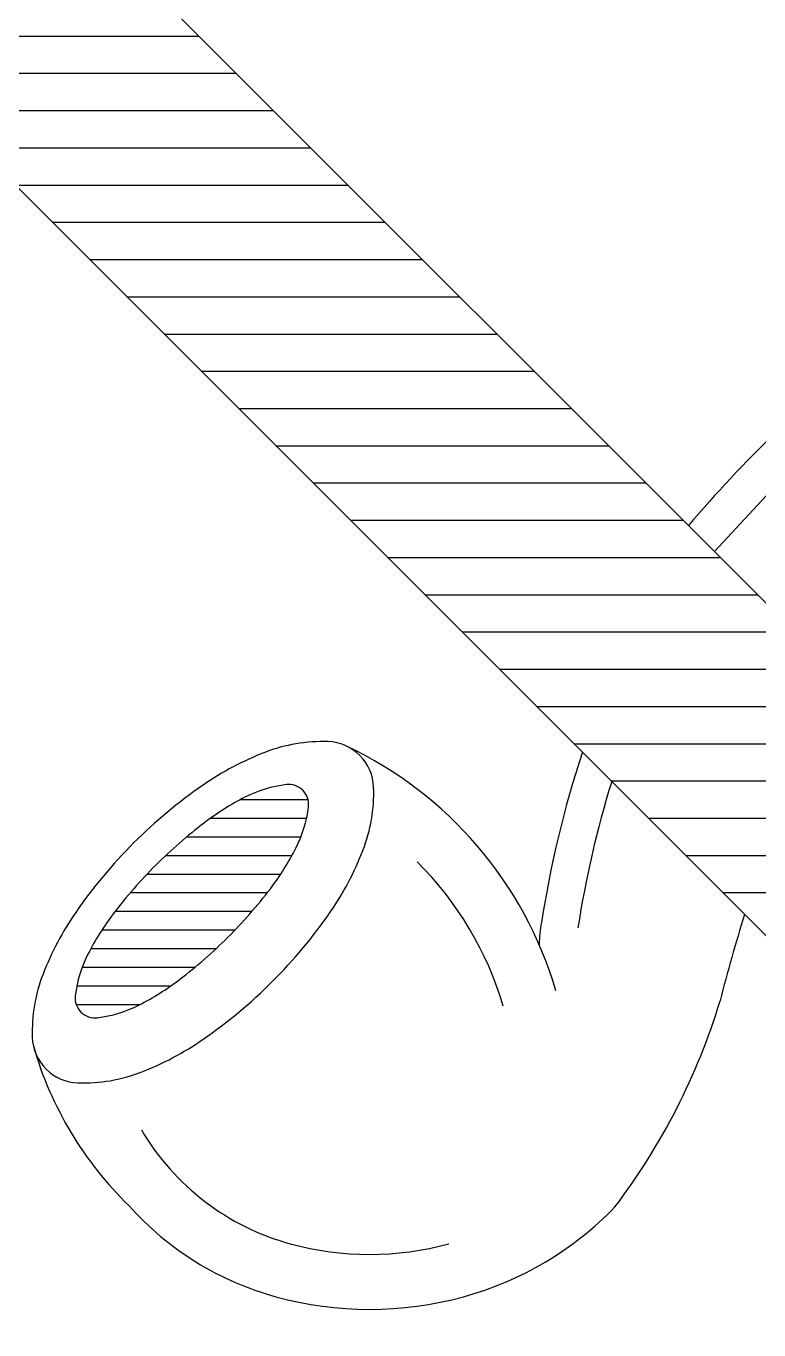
# Model space of a CAD drawing. Header units: millimetres. Extents: x -3 to 2253, y -3 to 1300.
# Drawn here: x 1503.354 to 1505.812, y 902.282 to 906.658 of the extents above; entities that cross this region are included whole.
import ezdxf

# ---------------------------------------------------------------- set-up
doc = ezdxf.new("R2010")
doc.units = ezdxf.units.MM
doc.layers.add('ROOD', color=1, linetype='Continuous')
doc.layers.add('VEILIG', color=7, linetype='Continuous')

# ---------------------------------------------------------------- blocks, each defined once
blk = doc.blocks.new('*X631')
at = {"color": 0}
for p, q in [((96.8168, 105.625), (97.9332, 105.625)), ((96.9418, 105.5), (98.0582, 105.5)), ((97.0668, 105.375), (98.1832, 105.375)), ((97.1918, 105.25), (98.3082, 105.25)), ((97.3168, 105.125), (98.4332, 105.125)), ((97.4418, 105), (98.5582, 105)), ((97.5668, 104.875), (98.6832, 104.875)), ((97.6918, 104.75), (98.8082, 104.75)), ((97.8168, 104.625), (98.9332, 104.625)), ((97.9418, 104.5), (99.0582, 104.5)), ((98.0668, 104.375), (99.1832, 104.375)), ((98.1918, 104.25), (99.3082, 104.25)), ((98.3168, 104.125), (99.4332, 104.125)), ((98.4418, 104), (99.5582, 104)), ((98.5668, 103.875), (99.6832, 103.875)), ((98.6918, 103.75), (99.8082, 103.75)), ((98.8168, 103.625), (99.9332, 103.625)), ((98.9418, 103.5), (100.0582, 103.5)), ((99.0668, 103.375), (100.1832, 103.375)), ((99.1918, 103.25), (100.3082, 103.25)), ((99.3168, 103.125), (100.4332, 103.125)), ((99.4418, 103), (100.5582, 103)), ((99.5668, 102.875), (100.6832, 102.875)), ((99.6918, 102.75), (100.8082, 102.75))]:
    blk.add_line(p, q, dxfattribs=at)
blk = doc.blocks.new('*X626')
at = {"color": 0}
for p, q in [((98.0732, 103.0625), (98.2999, 103.0625)), ((97.9726, 103), (98.2948, 103)), ((97.893, 102.9375), (98.276, 102.9375)), ((97.8228, 102.875), (98.2461, 102.875)), ((97.7601, 102.8125), (98.2084, 102.8125)), ((97.7037, 102.75), (98.1632, 102.75)), ((97.6529, 102.6875), (98.112, 102.6875)), ((97.6084, 102.625), (98.0551, 102.625)), ((97.5713, 102.5625), (97.9918, 102.5625)), ((97.5422, 102.5), (97.9209, 102.5)), ((97.5244, 102.4375), (97.8401, 102.4375)), ((97.522, 102.375), (97.7369, 102.375))]:
    blk.add_line(p, q, dxfattribs=at)
blk = doc.blocks.new('PIC-26')
at = {"layer": 'VEILIG'}
for p, q in [((-2.6851, 3.2433), (3.2433, -2.6851)), ((-3.2433, 2.6851), (2.6851, -3.2433)), ((0.6637, -0.1054), (0.9102, 0.1613))]:
    blk.add_line(p, q, dxfattribs=at)
for points in [[(-1.5789, -1.8421, 0.190512), (-1.472, -1.8884, 0.100749), (-1.2603, -1.8524, 0.058837), (-1.0534, -1.7429, 0.045294), (-0.82, -1.5484, 0.045294), (-0.6255, -1.3151, 0.058837), (-0.516, -1.1081, 0.100749), (-0.48, -0.8964, 0.190512), (-0.5263, -0.7895, 0.190512), (-0.6332, -0.7431, 0.100749), (-0.8449, -0.7792, 0.058837), (-1.0519, -0.8887, 0.045294), (-1.2852, -1.0832, 0.045294), (-1.4797, -1.3165, 0.058837), (-1.5893, -1.5235, 0.100749), (-1.6253, -1.7352, 0.190512)], [(-1.462, -1.6507, 0.230324), (-1.407, -1.6697, 0.087991), (-1.2675, -1.6273, 0.045135), (-1.1317, -1.5418, 0.033466), (-0.9689, -1.3995, 0.033466), (-0.8266, -1.2368, 0.045135), (-0.7412, -1.1009, 0.087991), (-0.6987, -0.9614, 0.230324), (-0.7177, -0.9064, 0.230324), (-0.7727, -0.8874, 0.087991), (-0.9122, -0.9299, 0.045135), (-1.048, -1.0153, 0.033466), (-1.2108, -1.1576, 0.033466), (-1.3531, -1.3204, 0.045135), (-1.4385, -1.4562, 0.087991), (-1.481, -1.5957, 0.230324)]]:
    blk.add_lwpolyline(points, format="xyb", close=True, dxfattribs=at)
blk.add_circle((0, 0), 5, dxfattribs=at)
for centre, radius, start, end in [((0, 0), 4.2105, 320.3794, 129.6206), ((0, 0), 4.2105, 140.3794, 309.6206), ((3.8167, -2.7597), 4.2447, 134.0003, 139.7664), ((-1.1357, -1.9525), 1.3211, 16.424, 64.687), ((3.5783, -1.8867), 3.5361, 161.7366, 171.2671), ((3.5783, -1.8867), 3.4125, 162.7867, 171.2671), ((-1.1357, -1.9525), 1.1369, 16.424, 45.1579), ((0.4032, -1.4204), 0.3277, 167.5685, 180.7668), ((6.0035, -2.9635), 5.4899, 162.6107, 165.7611), ((-1.4238, -0.9743), 2.2008, 322.8158, 343.1261), ((-0.4561, -1.4311), 1.2123, 195.9607, 225.8693), ((-0.5386, -1.6219), 0.8363, 210.4723, 254.6745), ((-0.5386, -1.6219), 1.0205, 221.7283, 254.6745), ((-0.4735, -1.5305), 1.1153, 285.3255, 316.0563), ((-0.4935, -1.4574), 1.0068, 254.6745, 285.3255), ((-0.4935, -1.4574), 1.1911, 254.6745, 285.3255)]:
    blk.add_arc(centre, radius, start, end, dxfattribs=at)
at = {"layer": 'ROOD'}
blk.add_blockref('*X631', (-99, -104), dxfattribs=at)
at = {"layer": 'VEILIG'}
blk.add_blockref('*X626', (-99, -104), dxfattribs=at)

msp = doc.modelspace()

# ---------------------------------------------------------------- block references
msp.add_blockref('PIC-26', (1505, 905))

doc.saveas('drawing.dxf')
